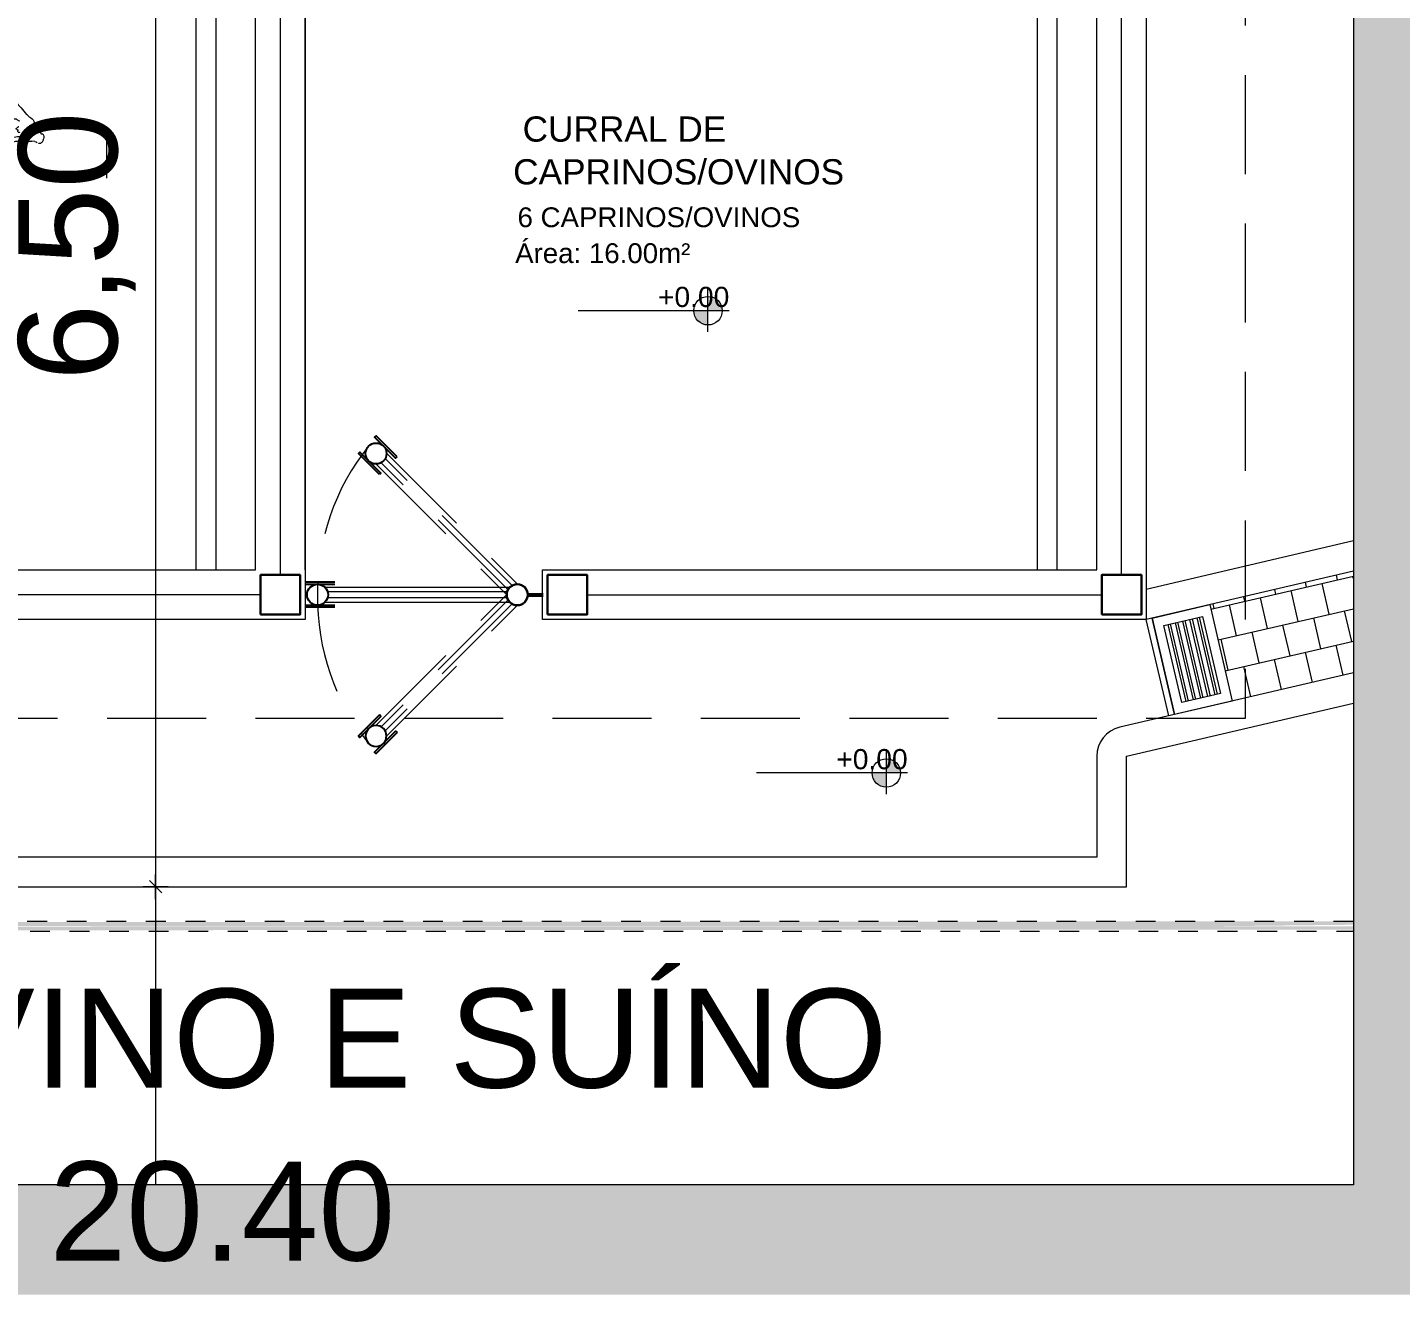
# Model space of a CAD drawing. Header units: metres. Extents: x 5 to 242, y -3 to 162.
# Drawn here: x 162.66 to 169.59, y 95.55 to 101.95 of the extents above; entities that cross this region are included whole.
import ezdxf

# ---------------------------------------------------------------- set-up
doc = ezdxf.new("R2010")
doc.units = ezdxf.units.M
doc.linetypes.add('Aligning Line', pattern=[0.012, 0.006, -0.006])
doc.linetypes.add('IMPORT-Dashed _3_', pattern=[0.75, 0.5, -0.25])
doc.layers.add('1053_ARQ_BASE_MATADOURO_dwg', color=7, linetype='Continuous', lineweight=5, true_color=0x767676)
for name, color, linetype, lineweight in [('A-COTAS', 7, 'Continuous', 9), ('A-DETL', 7, 'Continuous', 5), ('A-DETL-GENF', 7, 'Continuous', 5), ('A-Hachuras', 7, 'Continuous', 5), ('A-PAREDE', 7, 'Continuous', 30), ('A-PROJEÇÃO', 7, 'IMPORT-Dashed _3_', 15), ('A-TEXTO1', 7, 'Continuous', 5), ('A-VISTA01', 7, 'Continuous', 20), ('A-VISTA02', 7, 'Continuous', 15), ('A-VISTA03', 7, 'Continuous', 9), ('A-VISTA04', 7, 'Continuous', 5), ('A-VISTA06', 7, 'Continuous', 5), ('A_lay', 7, 'Continuous', 5), ('P-PIPE', 7, 'Continuous', 5)]:
    doc.layers.add(name, color=color, linetype=linetype, lineweight=lineweight)
doc.styles.add('Arial', font='arial.ttf', dxfattribs={"height": 0.5})
doc.styles.add('Arial_1', font='arial.ttf', dxfattribs={"height": 0.102})
doc.styles.add('Arial_2', font='arial.ttf', dxfattribs={"height": 0.1275})
doc.styles.add('Arial_3', font='arial.ttf', dxfattribs={"height": 0.1})

# ---------------------------------------------------------------- blocks, each defined once
blk = doc.blocks.new('1053_ARQ_BASE_MATADOURO_dwg_A$C3BBF43EE-4039606-TÉRREO 1_20')
at = {"layer": 'A-PROJEÇÃO', "color": 253, "true_color": 0xaaaaaa}
for p, q in [((0.0998, 0.1011), (1.0352, 0.1011)), ((1.0212, 0.078), (0.1138, 0.078)), ((0.0998, 0.0249), (1.0352, 0.0249)), ((1.0212, 0.048), (0.1138, 0.048))]:
    blk.add_line(p, q, dxfattribs=at)
at = {"layer": 'A-PROJEÇÃO', "color": 253, "linetype": 'Continuous', "lineweight": 25, "true_color": 0xaaaaaa, "flags": 128}
for points in [[(0.15, 0.126), (0, 0.126), (0, 0.116), (0.15, 0.116)], [(0.15, 0), (0, 0), (0, 0.01), (0.15, 0.01)]]:
    blk.add_lwpolyline(points, close=True, dxfattribs=at)
at = {"layer": 'A-PROJEÇÃO', "color": 253, "linetype": 'Continuous', "lineweight": 25, "true_color": 0xaaaaaa}
for centre in [(0.063, 0.063), (1.072, 0.063)]:
    blk.add_circle(centre, 0.053, dxfattribs=at)
blk = doc.blocks.new('1053_ARQ_BASE_MATADOURO_dwg_A$C3BBF43EE-4039607-TÉRREO 1_20')
at = {"layer": 'A-PROJEÇÃO', "color": 253, "true_color": 0xaaaaaa}
for p, q in [((0.0998, 0.1011), (1.0352, 0.1011)), ((1.0212, 0.078), (0.1138, 0.078)), ((0.0998, 0.0249), (1.0352, 0.0249)), ((1.0212, 0.048), (0.1138, 0.048))]:
    blk.add_line(p, q, dxfattribs=at)
at = {"layer": 'A-PROJEÇÃO', "color": 253, "linetype": 'Continuous', "lineweight": 25, "true_color": 0xaaaaaa, "flags": 128}
for points in [[(0.15, 0.126), (0, 0.126), (0, 0.116), (0.15, 0.116)], [(0.15, 0), (0, 0), (0, 0.01), (0.15, 0.01)]]:
    blk.add_lwpolyline(points, close=True, dxfattribs=at)
at = {"layer": 'A-PROJEÇÃO', "color": 253, "linetype": 'Continuous', "lineweight": 25, "true_color": 0xaaaaaa}
for centre in [(0.063, 0.063), (1.072, 0.063)]:
    blk.add_circle(centre, 0.053, dxfattribs=at)
blk = doc.blocks.new('1053_ARQ_BASE_MATADOURO_dwg_Porteira_Curral_1-4039609-TÉRREO 1_20')
at = {"layer": 'A-PAREDE', "color": 253, "lineweight": 25, "true_color": 0xaaaaaa}
for p, q in [((207868.2993, 9278518.2534), (207868.2219, 9278518.2534)), ((207868.2993, 9278518.2434), (207868.2219, 9278518.2434))]:
    blk.add_line(p, q, dxfattribs=at)
for centre in [(207868.352, 9278518.2484), (207869.361, 9278518.2484)]:
    blk.add_ellipse(centre, major_axis=(0, 0.053), ratio=1, dxfattribs=at)
at = {"layer": 'A-VISTA02', "color": 253, "true_color": 0xaaaaaa}
for p, q in [((207869.3242, 9278518.2865), (207868.3889, 9278518.2865)), ((207869.3242, 9278518.2103), (207868.3889, 9278518.2103))]:
    blk.add_line(p, q, dxfattribs=at)
at = {"layer": 'A-VISTA03', "color": 253, "lineweight": 25, "true_color": 0xaaaaaa}
for p, q in [((207869.274, 9278518.3114), (207869.424, 9278518.3114)), ((207869.424, 9278518.3014), (207869.274, 9278518.3014)), ((207869.424, 9278518.1954), (207869.274, 9278518.1954)), ((207869.274, 9278518.1854), (207869.424, 9278518.1854))]:
    blk.add_line(p, q, dxfattribs=at)
at = {"layer": 'A-VISTA04', "color": 253, "true_color": 0xaaaaaa}
for p, q in [((207868.4029, 9278518.2634), (207869.3102, 9278518.2634)), ((207868.4029, 9278518.2334), (207869.3102, 9278518.2334))]:
    blk.add_line(p, q, dxfattribs=at)
blk = doc.blocks.new('1053_ARQ_BASE_MATADOURO_dwg_Porco-4039611-TÉRREO 1_20')
at = {"layer": 'A-Hachuras', "color": 253, "true_color": 0xaaaaaa}
for p, q in [((207874.8957, 9278516.6062), (207874.8806, 9278516.6045)), ((207874.6957, 9278516.536), (207874.7047, 9278516.5456)), ((207874.6877, 9278516.3178), (207874.649, 9278516.2872)), ((207874.4454, 9278516.219), (207874.4602, 9278516.2178))]:
    blk.add_line(p, q, dxfattribs=at)
at = {"layer": 'A-Hachuras', "color": 253, "true_color": 0xaaaaaa, "flags": 128}
blk.add_lwpolyline([(207874.3248, 9278516.0939), (207874.3419, 9278516.0939), (207874.3589, 9278516.1064)], dxfattribs=at)
at = {"layer": 'A-Hachuras', "color": 253, "true_color": 0xaaaaaa}
for centre, radius, start, end in [((207874.704, 9278515.6797), 0.7889, 100.31101, 113.47979), ((207874.7216, 9278516.3305), 0.1926, 124.38408, 134.25603), ((207873.4785, 9278517.6406), 1.8066, 316.8653, 319.57264), ((207874.2239, 9278516.7849), 0.4161, 285.49884, 293.47979), ((207872.7865, 9278519.239), 3.4853, 300.72209, 303.05665), ((207874.3392, 9278516.1125), 0.0235, 178.18421, 232.25022)]:
    blk.add_arc(centre, radius, start, end, dxfattribs=at)
for centre, major_axis, ratio, start_param, end_param in [((207874.703, 9278516.6031), (0.0035, 0.0354), 1, 5.694032, 6.552128), ((207874.6697, 9278516.6348), (-0.00255, 0.00276), 1, 5.334521, 7.767641), ((207874.652, 9278516.6211), (0.0116, 0.0146), 1, 5.238232, 6.045403), ((207874.7887, 9278516.6008), (0.0178, 0.1182), 1, 1.573609, 1.74273), ((207874.6938, 9278516.5987), (0.0246, 0.0008), 1, 3.12993, 3.890004), ((207874.6848, 9278516.7085), (0.0174, 0.0693), 1, 3.184709, 3.557343), ((207874.6885, 9278516.5674), (0.0109, 0.0076), 1, 1.983603, 2.941365), ((207874.6722, 9278516.5773), (0.0056, 0.00161), 1, 5.45497, 6.784928), ((207874.387, 9278516.2184), (0.1191, 0.5198), 1, 5.764369, 5.820774), ((207874.7161, 9278516.5856), (0.0154, 0.022), 1, 4.155118, 4.934382), ((207874.6515, 9278516.612), (-0.0941, 0.0219), 1, 2.983768, 3.136486), ((207874.7554, 9278516.6186), (0.0106, 0.0006), 1, 3.913998, 5.022381), ((207874.808, 9278516.5834), (-0.0562, 0.0098), 1, 6.270401, 6.797412), ((207874.7516, 9278516.5737), (0.0097, 0.0258), 1, 5.890165, 6.579836), ((207874.7731, 9278516.5721), (0.0237, 0.0312), 1, 0.255763, 1.013403), ((207874.7997, 9278516.625), (-0.0337, 0.0262), 1, 1.47998, 1.980344), ((207874.8084, 9278516.6572), (-0.0529, 0.0029), 1, 1.231797, 2.038586), ((207874.8114, 9278516.6705), (-0.0825, 0.035), 1, 1.719764, 2.152268), ((207874.8295, 9278516.5713), (-0.0027, 0.0109), 1, 4.93543, 6.222439), ((207874.8369, 9278516.5925), (0.0085, 0.0156), 1, 0.030614, 0.913089), ((207874.8617, 9278516.6415), (0.0208, 0.0309), 1, 3.265094, 3.620554), ((207874.869, 9278516.7058), (0.0344, 0.096), 1, 3.372334, 3.599388), ((207874.8933, 9278516.6283), (-0.0169, 0.0144), 1, 2.383911, 2.941897), ((207874.9175, 9278516.6099), (-0.00035, 0.00712), 1, 6.011145, 6.918274), ((207874.9139, 9278516.5943), (0.0005, 0.0231), 1, 5.717808, 6.0824), ((207874.9125, 9278516.5921), (0.0228, 0.012), 1, 6.180794, 6.781449), ((207874.9293, 9278516.5684), (-0.00142, 0.00062), 0.999999, 3.809955, 5.798508), ((207874.9152, 9278516.5824), (0.0034, 0.0245), 1, 4.223184, 4.818103), ((207874.8904, 9278516.5832), (0.0284, 0.0406), 1, 5.292284, 5.706005), ((207874.7228, 9278516.3287), (-0.0753, 0.1795), 1, 6.180946, 6.486193), ((207874.6506, 9278516.5663), (-0.0294, 0.0448), 1, 2.855195, 3.379834), ((207874.7419, 9278516.5906), (-0.0402, 0.0591), 1, 1.383085, 1.840471), ((207874.7526, 9278516.5004), (0.0302, 0.0585), 1, 0.881386, 1.291382), ((207874.7808, 9278516.5306), (0.022, 0.0267), 1, 1.651414, 3.176475), ((207874.7398, 9278516.5591), (-0.0039, 0.0148), 1, 3.84911, 4.797464), ((207874.7958, 9278516.5502), (-0.0176, 0.0566), 1, 2.187293, 2.77218), ((207874.8039, 9278516.5425), (-0.0003, 0.00326), 1, 6.07883, 9.162971), ((207874.8018, 9278516.5304), (-0.00616, 0.00654), 1, 3.859803, 5.357098), ((207874.8049, 9278516.5508), (0.00504, 0.00058), 1, 4.48413, 6.360692), ((207874.825, 9278516.4803), (0.0164, 0.0183), 1, 0.993327, 1.548571), ((207874.8196, 9278516.5537), (0.00077, 0.00994), 1, 1.171678, 1.84066), ((207874.8155, 9278516.5558), (-0.00285, 0.00446), 1, 4.830102, 6.80912), ((207874.8555, 9278516.5185), (0.0365, 0.0083), 1, 5.011972, 5.890171), ((207874.9106, 9278516.5091), (-0.0183, 0.0026), 1, 5.781773, 6.253992), ((207874.8673, 9278516.5415), (0.0276, 0.0225), 1, 4.957987, 5.478997), ((207874.9111, 9278516.5362), (0.00078, 0.0085), 1, 0.260564, 1.541879), ((207874.9067, 9278516.5619), (-0.0085, 0.0153), 1, 2.803241, 4.17498), ((207874.9352, 9278516.561), (0.00979, 0.00492), 1, 1.777891, 2.64611), ((207874.9332, 9278516.5694), (0.00247, 0.00016), 1, 3.331266, 5.592448), ((207874.5543, 9278516.5021), (0.0044, 0.0469), 1, 3.415915, 4.008368), ((207874.7931, 9278516.5103), (0.0183, 0.0057), 1, 4.344408, 5.2298), ((207874.9134, 9278516.4182), (0.0756, 0.0207), 1, 1.826558, 2.168211), ((207874.3812, 9278516.2175), (0.0381, 0.1685), 1, 0.493125, 1.340873), ((207874.7281, 9278516.383), (-0.0279, 0.0438), 1, 3.014442, 3.917124), ((207874.8512, 9278516.3545), (0.0118, 0.0735), 1, 0.977123, 1.502287), ((207874.2889, 9278516.2624), (-0.0625, 0.0317), 1, 0.01654, 0.38875), ((207874.7375, 9278516.2655), (-0.015, 0.0378), 1, 0.080251, 0.965787), ((207874.7115, 9278516.3182), (0.015, 0.0103), 1, 4.570433, 5.341947), ((207874.7681, 9278516.2981), (-0.0289, 0.0303), 1, 5.96312, 6.752231), ((207874.1965, 9278516.2336), (-0.0123, 0.019), 1, 6.128872, 7.640982), ((207874.1762, 9278516.2634), (-0.00094, 0.00265), 1, 6.138857, 9.07656), ((207874.1883, 9278516.2305), (0.0133, 0.0039), 1, 3.216548, 5.083179), ((207874.1808, 9278516.2403), (0.0239, 0.0111), 1, 4.935262, 7.616981), ((207874.176, 9278516.2407), (0.0183, 0.0077), 1, 5.586546, 7.449884), ((207874.191, 9278516.2364), (0.00583, 0.00037), 1, 2.028776, 3.162893), ((207874.1902, 9278516.2364), (0.00096, 0.00493), 1, 1.847045, 4.604928), ((207874.2244, 9278516.1711), (0.0902, 0.0115), 1, 1.572043, 1.86347), ((207874.2003, 9278516.2202), (-0.0067, 0.0236), 1, 5.195884, 6.527779), ((207874.2118, 9278516.2686), (-0.00727, 0.00029), 1, 1.739226, 3.101426), ((207874.2363, 9278516.2157), (-0.0176, 0.0115), 1, 6.262459, 7.17273), ((207874.2126, 9278516.2319), (-0.00532, 0.00546), 1, 3.339726, 4.699602), ((207874.2018, 9278516.247), (0.0197, 0.016), 1, 4.953675, 5.383175), ((207874.4741, 9278516.3993), (-0.0631, 0.1707), 1, 2.710536, 3.323453), ((207874.6637, 9278516.2686), (0.0237, 0.0003), 1, 2.230689, 3.559282), ((207874.6519, 9278516.2632), (0.0106, 0.0014), 1, 3.43846, 5.328371), ((207874.6717, 9278516.2419), (-0.001, 0.0183), 1, 6.037305, 6.976493), ((207874.6789, 9278516.279), (0.0148, 0.0127), 1, 3.81165, 5.346707), ((207874.2229, 9278516.1918), (-0.0045, 0.0068), 1, 0.568185, 2.248162), ((207874.1973, 9278516.2032), (-0.0084, 0.018), 1, 3.859682, 4.588199), ((207874.2256, 9278516.2002), (0.0136, 0.0102), 1, 3.757511, 4.596901), ((207874.2401, 9278516.1754), (0.00939, 0.00703), 1, 0.280407, 1.45838), ((207874.367, 9278516.3431), (0.1953, 0.0355), 1, 3.884799, 4.259616), ((207874.4465, 9278516.1527), (-0.0162, 0.0161), 1, 0.12705, 1.12435), ((207874.3925, 9278516.1942), (0.0187, 0.0412), 1, 4.483405, 5.545242), ((207874.4402, 9278516.2148), (-0.00251, 0.0062), 1, 5.001605, 7.875946), ((207874.3673, 9278516.3445), (-0.1418, 0.141), 1, 2.080603, 2.277276), ((207874.3468, 9278516.1123), (-0.0228, 0.0213), 1, 5.661267, 7.003115), ((207874.3763, 9278516.0827), (0.02, 0.0216), 1, 0.721446, 1.380899), ((207874.3804, 9278516.2322), (-0.11, 0.0482), 1, 1.956819, 2.224237), ((207874.4036, 9278516.1375), (0.0211, 0.0081), 1, 4.586467, 6.258832)]:
    blk.add_ellipse(centre, major_axis=major_axis, ratio=ratio, start_param=start_param, end_param=end_param, dxfattribs=at)
blk = doc.blocks.new('1053_ARQ_BASE_MATADOURO_dwg_PU-Tick-4039619-TÉRREO 1_20')
at = {"layer": 'A-COTAS', "color": 253, "true_color": 0xaaaaaa}
for p, q in [((1, 0), (-1, 0)), ((-0.5, -0.5), (0.5, 0.5)), ((0, -1), (0, 1))]:
    blk.add_line(p, q, dxfattribs=at)
blk = doc.blocks.new('1053_ARQ_BASE_MATADOURO_dwg_arq geral tgov-4039641-TÉRREO 1_20')
at = {"layer": 'A-TEXTO1', "lineweight": 9, "true_color": 0xe2e2e2}
h = blk.add_hatch(color=254, dxfattribs=at)
h.paths.add_polyline_path([(9.4852, 17.266), (9.4852, 17.3378), (9.4134, 17.3378), (9.423, 17.3019), (9.4493, 17.2756), (9.4666, 17.2684)])
h.paths.add_polyline_path([(9.4852, 17.3378), (9.5571, 17.3378), (9.5414, 17.3826), (9.5012, 17.4079), (9.4852, 17.4026), (9.4852, 17.3538)])
h = blk.add_hatch(color=254, dxfattribs=at)
h.paths.add_polyline_path([(10.3862, 14.9311), (10.3862, 15.0029), (10.3144, 15.0029), (10.324, 14.967), (10.3503, 14.9407), (10.3676, 14.9335)])
h.paths.add_polyline_path([(10.3862, 15.0029), (10.4581, 15.0029), (10.4424, 15.0477), (10.4022, 15.073), (10.3862, 15.0677), (10.3862, 15.0189)])
at = {"layer": 'A-VISTA06', "true_color": 0xaaaaaa}
h = blk.add_hatch(dxfattribs=at)
h.set_pattern_fill('FP_2', color=253, style=0, pattern_type=2)
h.set_pattern_definition([(103.134, (2113833.201, 195495.538), (-0.03651904868275, -0.00852109636764), []), (103.134, (2113833.21, 195495.553), (-0.03651904868275, -0.00852109636764), [])])
h.paths.add_polyline_path([(11.8797, 15.3581), (12.0745, 15.4036), (11.9836, 15.7931), (11.7889, 15.7476), (11.8779, 15.3661)])
at = {"layer": 'A_lay', "true_color": 0xaaaaaa}
h = blk.add_hatch(dxfattribs=at)
h.set_pattern_fill('FP_1', color=253, style=0, pattern_type=2)
h.set_pattern_definition([(13, (207849.194, 9278514.813), (-0.035992168695, 0.1558992103656), []), (103, (207849.194, 9278514.813), (-0.11394177387784, 0.1379031260181), [0.16, -0.16])])
h.paths.add_polyline_path([(12.134, 15.3661), (12.746, 15.5089), (12.746, 16.0223), (12.021, 15.8531), (12.0745, 15.6223)])
h.paths.add_polyline_path([(13.2222, 15.62), (19.3231, 17.0382), (19.3231, 17.5382), (19.2423, 17.5371), (13.2222, 16.1334), (13.2222, 15.8531)])
at = {"layer": 'A-COTAS', "color": 253, "true_color": 0xaaaaaa}
for p, q in [((6.6946, 20.8372), (6.6946, 14.4907)), ((6.6946, 14.3657), (6.6946, 12.9221))]:
    blk.add_line(p, q, dxfattribs=at)
at = {"layer": 'A-PAREDE', "color": 253, "true_color": 0xaaaaaa, "flags": 128}
for points in [[(7.2246, 15.8032), (7.4246, 15.8032), (7.4246, 16.0032), (7.2246, 16.0032)], [(8.6746, 15.8032), (8.8746, 15.8032), (8.8746, 16.0032), (8.6746, 16.0032)], [(11.4746, 15.8032), (11.6746, 15.8032), (11.6746, 16.0032), (11.4746, 16.0032)]]:
    blk.add_lwpolyline(points, close=True, dxfattribs=at)
at = {"layer": 'A-PROJEÇÃO', "color": 253, "true_color": 0xaaaaaa, "flags": 128}
blk.add_lwpolyline([(12.1996, 15.2781), (-3.0504, 15.2781), (-3.0504, 20.7782), (12.1996, 20.7782)], close=True, dxfattribs=at)
at = {"layer": 'A-PROJEÇÃO', "color": 253, "true_color": 0xaaaaaa}
for centre, start, end in [((8.6789, 15.9222), 141.13528, 180.93558), ((8.6789, 15.8841), 179.06442, 218.86471)]:
    blk.add_arc(centre, 1.1664, start, end, dxfattribs=at)
at = {"layer": 'A-TEXTO1', "color": 253, "true_color": 0xaaaaaa}
for p, q in [((6.4466, 18.2347), (6.4466, 18.0076)), ((9.4852, 17.2304), (9.4852, 17.4575)), ((9.5917, 17.3378), (8.8288, 17.3378)), ((10.3862, 14.8955), (10.3862, 15.1226)), ((10.4927, 15.0029), (9.7298, 15.0029))]:
    blk.add_line(p, q, dxfattribs=at)
for centre in [(9.4852, 17.3378), (10.3862, 15.0029)]:
    blk.add_circle(centre, 0.0719, dxfattribs=at)
at = {"layer": 'A-VISTA01', "color": 253, "true_color": 0xaaaaaa}
for p, q in [((12.746, 16.1746), (11.6996, 15.9303)), ((12.746, 16.0223), (11.6996, 15.7782)), ((12.746, 15.5089), (11.5655, 15.2334)), ((11.5996, 15.0874), (12.746, 15.3548))]:
    blk.add_line(p, q, dxfattribs=at)
at = {"layer": 'A-VISTA01', "color": 253, "true_color": 0xaaaaaa, "flags": 128}
for points in [[(-2.5504, 20.0282), (-2.5504, 20.2782), (-2.3004, 20.2782), (0.1996, 20.2782), (0.4496, 20.2782), (2.9496, 20.2782), (3.1996, 20.2782), (7.1996, 20.2782), (7.4496, 20.2782), (11.4496, 20.2782), (11.6996, 20.2782), (11.6996, 20.0282), (11.6996, 16.0281), (11.6996, 15.7781), (11.4496, 15.7781), (8.6496, 15.7781), (8.6496, 16.0282), (11.4496, 16.0282), (11.4496, 20.0282), (7.4496, 20.0282), (7.4496, 16.0282), (7.4496, 20.0282)], [(7.4496, 16.0281), (7.4496, 15.7781), (7.1996, 15.7781), (4.3996, 15.7781), (4.3996, 16.0282), (7.1996, 16.0282), (7.1996, 20.0282), (3.1996, 20.0282), (3.1996, 16.0282), (3.1996, 15.7781), (2.9496, 15.7781), (2.9496, 16.0281), (2.9496, 20.0282)], [(11.4496, 15.0874), (11.4496, 14.5782), (-2.5504, 14.5782), (-2.5504, 14.4282), (11.5996, 14.4282), (11.5996, 15.0874)]]:
    blk.add_lwpolyline(points, dxfattribs=at)
at = {"layer": 'A-VISTA01', "color": 253, "true_color": 0xaaaaaa}
blk.add_arc((11.5996, 15.0874), 0.15, 103.13424, 180, dxfattribs=at)
at = {"layer": 'A-VISTA04', "color": 253, "true_color": 0xaaaaaa}
for p, q in [((7.3246, 20.0532), (7.3246, 16.0032)), ((11.5746, 16.0032), (11.5746, 20.0532)), ((7.2246, 15.9032), (4.6246, 15.9032)), ((8.8746, 15.9032), (11.4746, 15.9032))]:
    blk.add_line(p, q, dxfattribs=at)
at = {"layer": 'A-VISTA06', "color": 253, "true_color": 0xaaaaaa}
for p, q in [((6.8996, 16.0281), (6.8996, 20.0281)), ((11.1496, 16.0281), (11.1496, 20.0281)), ((6.9996, 16.0281), (6.9996, 19.9261)), ((11.2496, 16.0281), (11.2496, 19.9261)), ((11.8132, 15.2912), (11.6996, 15.7781))]:
    blk.add_line(p, q, dxfattribs=at)
at = {"layer": 'A-VISTA06', "color": 253, "true_color": 0xaaaaaa, "flags": 128}
blk.add_lwpolyline([(11.7288, 15.785), (12.021, 15.8531), (12.134, 15.3659), (11.8418, 15.2981), (11.7288, 15.785), (11.8424, 15.298)], dxfattribs=at)
blk.add_lwpolyline([(11.7889, 15.7476), (11.9836, 15.7931), (12.0745, 15.4036), (11.8797, 15.3581)], close=True, dxfattribs=at)
at = {"extrusion": (0, 0, -1), "zscale": -1}
for name, p, rotation in [('1053_ARQ_BASE_MATADOURO_dwg_Porco-4039611-TÉRREO 1_20', (207868.8108, 9278534.7988), 180), ('1053_ARQ_BASE_MATADOURO_dwg_A$C3BBF43EE-4039606-TÉRREO 1_20', (-7.719, 15.1897), 134.9999999998643)]:
    blk.add_blockref(name, p, dxfattribs=dict(at, rotation=rotation))
for name, p, rotation in [('1053_ARQ_BASE_MATADOURO_dwg_A$C3BBF43EE-4039607-TÉRREO 1_20', (7.719, 16.6166), 315.0000000001357), ('1053_ARQ_BASE_MATADOURO_dwg_Porteira_Curral_1-4039609-TÉRREO 1_20', (207876.8736, 9278534.1516), 180)]:
    blk.add_blockref(name, p, dxfattribs=dict(rotation=rotation))
for xscale, yscale, zscale, rotation in [(0.0625, 0.0625, 0.0625, 269.9999999999996), (0.06250000000000001, 0.06250000000000001, 0.06250000000000001, 89.99999999999962)]:
    blk.add_blockref('1053_ARQ_BASE_MATADOURO_dwg_PU-Tick-4039619-TÉRREO 1_20', (6.6946, 14.4282), dxfattribs=dict(xscale=xscale, yscale=yscale, zscale=zscale, rotation=rotation))
at = {"layer": 'A-COTAS', "insert": (6.0007, 17.6639), "char_height": 0.5, "width": 1.628048, "attachment_point": 2, "rotation": 90, "line_spacing_factor": 0.941778, "style": 'Arial'}
blk.add_mtext('6,50', dxfattribs=at)
at = {"layer": 'A-COTAS', "insert": (7.0313, 13.04), "char_height": 0.5, "width": 2.093205, "attachment_point": 2, "line_spacing_factor": 0.941778, "style": 'Arial'}
blk.add_mtext('20.40', dxfattribs=at)
at = {"layer": 'A-TEXTO1', "attachment_point": 1, "line_spacing_factor": 0.941778}
for s, insert, char_height, width, style in [('CURRAL DE', (8.5485, 18.3193), 0.1275, 1.226901, 'Arial_2'), ('CAPRINOS/OVINOS', (8.5006, 18.1032), 0.1275, 1.996445, 'Arial_2'), ('6 CAPRINOS/OVINOS', (8.523, 17.8599), 0.1, 1.705395, 'Arial_3'), ('Área: 16.00m²', (8.5109, 17.6785), 0.1, 1.057761, 'Arial_3'), ('+0.00', (9.2325, 17.4585), 0.102, 0.43082, 'Arial_1'), ('+0.00', (10.1335, 15.1236), 0.102, 0.43082, 'Arial_1')]:
    blk.add_mtext(s, dxfattribs=dict(at, insert=insert, char_height=char_height, width=width, style=style))
at = {"layer": 'A-TEXTO1', "insert": (-1.7549, 13.9146), "char_height": 0.5, "width": 14.493301, "attachment_point": 1, "rotation": 359.9922, "line_spacing_factor": 0.941778, "style": 'Arial'}
blk.add_mtext('CURRAL CAPRINO / OVINO E SUÍNO', dxfattribs=at)
blk = doc.blocks.new('1053_ARQ_BASE_MATADOURO_dwg-3625622-TÉRREO 1_20')
blk.add_blockref('1053_ARQ_BASE_MATADOURO_dwg_arq geral tgov-4039641-TÉRREO 1_20', (130.2098, 83.186))

msp = doc.modelspace()

# ---------------------------------------------------------------- hatches: boundary and pattern name
at = {"layer": 'A-DETL-GENF', "true_color": 0xffff00}
h = msp.add_hatch(color=2, dxfattribs=at)
h.paths.add_polyline_path([(159.2772, 95.5542), (169.8307, 95.5542), (169.8307, 120.7142), (129.9669, 120.7142), (129.9669, 95.5542), (149.0587, 95.5542)])
h.paths.add_polyline_path([(130.4761, 96.1081), (130.4761, 120.3589), (169.3545, 120.3589), (169.3545, 96.1081), (138.8401, 96.1081)])
at = {"layer": 'P-PIPE', "true_color": 0xc0c0c0}
h = msp.add_hatch(color=9, dxfattribs=at)
h.paths.add_polyline_path([(174.6051, 97.4142), (175.0915, 97.4212), (175.0915, 97.4392), (169.8307, 97.4279), (169.8307, 97.4142)])
h.paths.add_polyline_path([(168.6295, 97.4142), (169.3545, 97.4222), (169.3545, 97.4392), (153.2686, 97.4319), (153.2686, 97.4142), (168.3974, 97.4142)])
h = msp.add_hatch(color=9, dxfattribs=at)
h.paths.add_polyline_path([(153.2686, 97.3892), (169.3545, 97.3979), (169.3545, 97.4142), (153.2686, 97.4077), (153.2686, 97.39)])
h.paths.add_polyline_path([(175.0915, 97.3892), (175.0915, 97.4142), (169.8307, 97.4031), (169.8307, 97.3892), (174.6051, 97.3892)])

# ---------------------------------------------------------------- linework, layer by layer
at = {"layer": 'A-DETL'}
for p, q in [((169.3545, 120.3589), (169.3545, 96.1081)), ((169.3545, 96.1081), (130.4761, 96.1081))]:
    msp.add_line(p, q, dxfattribs=at)
at = {"layer": 'P-PIPE', "linetype": 'Aligning Line', "lineweight": 15}
for p, q in [((169.3545, 97.4392), (153.2686, 97.4392)), ((153.2686, 97.3892), (169.3545, 97.3892))]:
    msp.add_line(p, q, dxfattribs=at)

# ---------------------------------------------------------------- block references
at = {"layer": '1053_ARQ_BASE_MATADOURO_dwg', "color": 253, "true_color": 0xaaaaaa}
msp.add_blockref('1053_ARQ_BASE_MATADOURO_dwg-3625622-TÉRREO 1_20', (26.3988, 0), dxfattribs=at)

doc.saveas('drawing.dxf')
